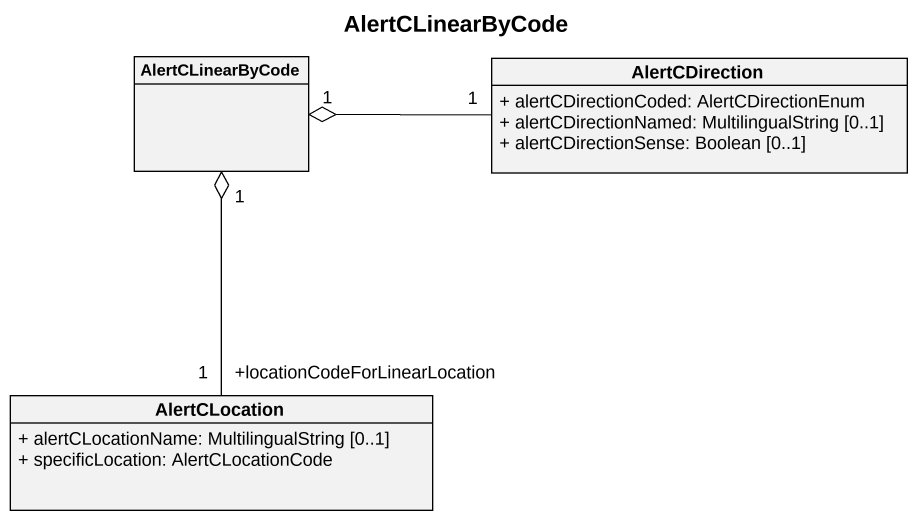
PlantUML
@startuml
title AlertCLinearByCode
hide circle
hide empty members
skinparam classAttributeIconSize 0
class AlertCLinearByCode
class AlertCDirection {
  + alertCDirectionCoded: AlertCDirectionEnum
  + alertCDirectionNamed: MultilingualString [0..1]
  + alertCDirectionSense: Boolean [0..1]
}
class AlertCLocation {
  + alertCLocationName: MultilingualString [0..1]
  + specificLocation: AlertCLocationCode
}
AlertCDirection "1" -left-o "1" AlertCLinearByCode
AlertCLocation "+locationCodeForLinearLocation\n1" -up-o "1" AlertCLinearByCode
@enduml
